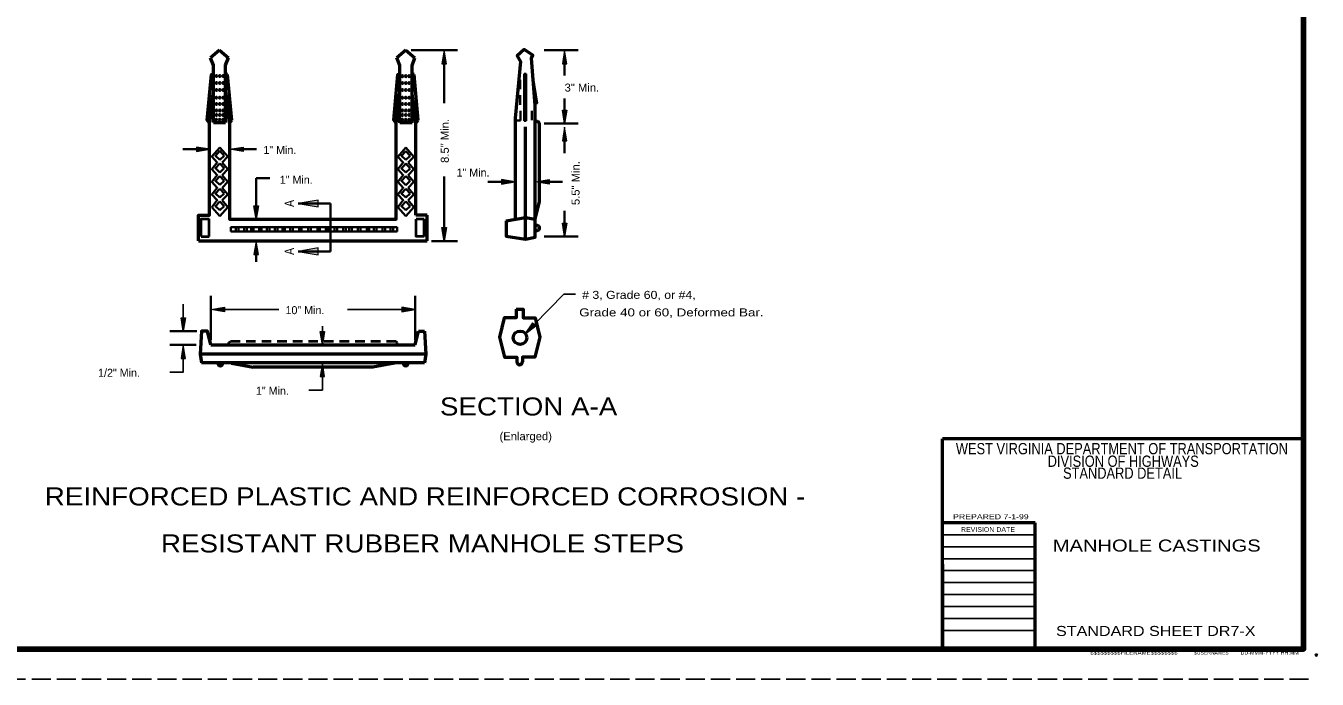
# Model space of a CAD drawing. Extents: x 37.2 to 72.6, y 36.2 to 58.2.
# Drawn here: x 51.13 to 72.59, y 36.21 to 47.06 of the extents above; entities that cross this region are included whole.
import ezdxf
from ezdxf.enums import TextEntityAlignment as Align

# ---------------------------------------------------------------- set-up
doc = ezdxf.new("R2010")
doc.units = 0
doc.header["$LTSCALE"] = 0.053
doc.header["$PDMODE"] = 32
doc.header["$PDSIZE"] = 0.0265
doc.linetypes.add('LONG_DASHED', pattern=[7.5, 6, -1.5])
doc.linetypes.add('MEDIUM_DASHED', pattern=[4.5, 3, -1.5])
for name, color, linetype, lineweight in [('1', 7, 'Continuous', 35), ('2', 7, 'Continuous', 13), ('3', 7, 'MEDIUM_DASHED', 40), ('4', 7, 'Continuous', 13)]:
    doc.layers.add(name, color=color, linetype=linetype, lineweight=lineweight)

msp = doc.modelspace()

# ---------------------------------------------------------------- hatches: boundary and pattern name
at = {"layer": '1'}
for points in [[(58.04542, 46.4305), (58.12042, 46.4305), (58.08292, 46.6555), (58.08292, 46.6555)], [(60.04825, 46.4325), (60.12325, 46.4325), (60.08575, 46.6575), (60.08575, 46.6575)], [(60.04825, 45.66217), (60.12325, 45.66217), (60.08575, 45.43717), (60.08575, 45.43717)], [(60.04825, 45.15242), (60.12325, 45.15242), (60.08575, 45.37742), (60.08575, 45.37742)], [(60.04825, 45.15242), (60.12325, 45.15242), (60.08575, 45.37742), (60.08575, 45.37742)], [(53.96683, 45.04842), (53.96683, 44.97342), (54.19183, 45.01092), (54.19183, 45.01092)], [(54.74258, 45.04842), (54.74258, 44.97342), (54.51758, 45.01092), (54.51758, 45.01092)], [(59.03383, 44.50842), (59.03383, 44.43342), (59.25883, 44.47092), (59.25883, 44.47092)], [(59.82758, 44.50842), (59.82758, 44.43342), (59.60258, 44.47092), (59.60258, 44.47092)], [(54.92175, 44.07258), (54.99675, 44.07258), (54.95917, 43.84758), (54.95917, 43.84758)], [(60.04825, 43.78575), (60.12325, 43.78575), (60.08575, 43.56075), (60.08575, 43.56075)], [(58.04542, 43.7125), (58.12042, 43.7125), (58.08292, 43.4875), (58.08292, 43.4875)], [(54.92175, 43.26242), (54.99675, 43.26242), (54.95917, 43.48742), (54.95917, 43.48742)], [(54.43208, 42.388), (54.43208, 42.313), (54.20708, 42.3505), (54.20708, 42.3505)], [(57.37758, 42.388), (57.37758, 42.313), (57.60258, 42.3505), (57.60258, 42.3505)], [(53.71125, 42.21217), (53.78625, 42.21217), (53.74875, 41.98733), (53.74875, 41.98733)], [(56.02183, 41.98567), (56.09683, 41.98567), (56.05933, 41.76067), (56.05933, 41.76067)], [(53.71125, 41.53567), (53.78625, 41.53567), (53.74875, 41.76067), (53.74875, 41.76067)], [(56.02183, 41.23617), (56.09683, 41.23617), (56.05933, 41.46117), (56.05933, 41.46117)]]:
    msp.add_hatch(color=256, dxfattribs=at).paths.add_polyline_path(points)
at = {"layer": '2'}
for points in [[(55.9925, 44.05533), (55.9925, 44.16792), (55.655, 44.11158), (55.655, 44.11158)], [(55.9925, 43.25917), (55.9925, 43.37167), (55.655, 43.31542), (55.655, 43.31542)], [(59.60758, 42.077), (59.55417, 42.1295), (59.42325, 41.94275), (59.42325, 41.94275)]]:
    msp.add_hatch(color=256, dxfattribs=at).paths.add_polyline_path(points)

# ---------------------------------------------------------------- linework, layer by layer
at = {"layer": '1', "lineweight": 53}
for p, q in [((54.35058, 46.65825), (54.20142, 46.529)), ((54.35058, 46.65825), (54.49967, 46.529)), ((57.44892, 46.65742), (57.29992, 46.52817)), ((57.44892, 46.65742), (57.598, 46.52817)), ((54.45133, 46.4055), (54.49967, 46.529)), ((54.45133, 45.45342), (54.45133, 46.4055)), ((57.54967, 46.40467), (57.598, 46.52817)), ((57.54967, 45.4525), (57.54967, 46.40467)), ((54.48583, 46.25375), (54.4555, 46.26383)), ((54.55342, 45.49292), (54.48583, 46.25375)), ((57.58417, 46.25292), (57.55383, 46.263)), ((57.65183, 45.492), (57.58417, 46.25292)), ((54.18633, 45.44425), (54.24558, 45.935)), ((54.51475, 45.44425), (54.4555, 45.935)), ((57.28467, 45.44342), (57.34408, 45.93417)), ((57.61325, 45.44342), (57.55383, 45.93417)), ((54.51475, 45.44425), (54.55342, 45.49292)), ((57.61325, 45.44342), (57.65183, 45.492)), ((54.24975, 45.45342), (54.45133, 45.45342)), ((57.54967, 45.4525), (57.34825, 45.4525)), ((57.61325, 43.91658), (57.61325, 45.44342)), ((59.43558, 43.51775), (59.43558, 45.38567)), ((57.79958, 43.91658), (57.61325, 43.91658)), ((57.79958, 43.48958), (57.79958, 43.91658)), ((54, 43.49042), (57.79958, 43.49042)), ((57.60258, 41.76367), (57.65917, 41.99033)), ((57.65917, 41.99033), (57.75717, 41.99033)), ((57.75717, 41.99033), (57.78058, 41.60992)), ((54.207, 41.76367), (57.60258, 41.76367)), ((57.78058, 41.60992), (54.02892, 41.60992)), ((57.75583, 41.46208), (54.05383, 41.46208)), ((54.55075, 41.45908), (54.91092, 41.39333)), ((57.25883, 41.45908), (56.89867, 41.39333)), ((57.78058, 41.60992), (57.75583, 41.46208)), ((56.89867, 41.39333), (54.91092, 41.39333)), ((72.36417, 40.20017), (66.36417, 40.20017)), ((66.36417, 36.71033), (66.36417, 40.20017)), ((72.36417, 36.71033), (72.36417, 39.20933)), ((67.90208, 38.80933), (66.36417, 38.80933)), ((67.90208, 36.71033), (67.90208, 38.80933)), ((66.36417, 38.12033), (66.36417, 36.71033)), ((72.36417, 36.71033), (66.36417, 36.71033))]:
    msp.add_line(p, q, dxfattribs=at)
at = {"layer": '1'}
for p, q in [((57.53583, 46.6555), (58.30792, 46.6555)), ((59.74425, 46.6575), (60.31075, 46.6575)), ((58.08292, 46.4305), (58.08292, 45.77508)), ((60.08575, 46.4325), (60.08575, 46.23792)), ((59.4135, 46.26492), (59.44533, 46.26492)), ((59.44533, 45.48483), (59.44533, 46.26492)), ((60.08575, 45.66217), (60.08575, 45.85667)), ((59.74425, 45.43717), (60.31075, 45.43717)), ((60.08575, 44.94742), (60.08575, 45.14192)), ((53.96683, 45.01092), (53.74183, 45.01092)), ((54.35383, 45.03908), (54.48675, 44.88858)), ((54.35383, 44.98317), (54.42625, 44.904)), ((54.42625, 44.904), (54.35383, 44.8365)), ((54.48675, 44.88858), (54.39592, 44.79208)), ((54.74258, 45.01092), (54.96758, 45.01092)), ((57.44558, 45.03825), (57.31267, 44.88775)), ((57.44558, 45.03825), (57.5785, 44.88775)), ((57.44558, 44.98217), (57.518, 44.90317)), ((57.518, 44.90317), (57.44558, 44.8355)), ((57.5785, 44.88775), (57.48783, 44.79117)), ((54.35383, 44.77375), (54.42625, 44.69458)), ((54.42625, 44.69458), (54.35383, 44.62708)), ((54.39592, 44.79208), (54.48675, 44.67917)), ((54.48675, 44.67917), (54.39592, 44.58275)), ((57.44558, 44.77283), (57.518, 44.69375)), ((57.518, 44.69375), (57.44558, 44.62625)), ((57.48783, 44.79117), (57.5785, 44.67833)), ((57.5785, 44.67833), (57.48783, 44.58175)), ((54.35383, 44.56442), (54.42625, 44.48525)), ((54.42625, 44.48525), (54.35383, 44.41775)), ((54.39592, 44.58275), (54.48675, 44.46983)), ((54.48675, 44.46983), (54.39592, 44.37333)), ((54.95925, 44.07258), (54.95925, 44.52867)), ((55.18425, 44.52867), (54.95925, 44.52867)), ((57.44558, 44.56358), (57.518, 44.48442)), ((57.518, 44.48442), (57.44558, 44.41692)), ((57.48783, 44.58175), (57.5785, 44.469)), ((57.5785, 44.469), (57.48783, 44.3725)), ((58.08292, 43.7125), (58.08292, 44.56092)), ((59.03383, 44.47092), (58.80883, 44.47092)), ((59.82758, 44.47092), (60.05258, 44.47092)), ((54.35383, 44.355), (54.42625, 44.27583)), ((54.42625, 44.27583), (54.35383, 44.20833)), ((54.39592, 44.37333), (54.48675, 44.26042)), ((54.48675, 44.26042), (54.39592, 44.164)), ((57.44558, 44.35417), (57.518, 44.275)), ((57.518, 44.275), (57.44558, 44.2075)), ((57.48783, 44.3725), (57.5785, 44.25958)), ((57.5785, 44.25958), (57.48783, 44.16317)), ((54.35383, 43.9005), (54.22092, 44.05108)), ((54.35383, 44.14567), (54.42625, 44.06658)), ((54.42625, 44.06658), (54.35383, 43.999)), ((54.35383, 43.9005), (54.48675, 44.05108)), ((54.39592, 44.164), (54.48675, 44.05108)), ((57.44558, 43.89967), (57.31267, 44.05025)), ((57.44558, 44.14483), (57.518, 44.06567)), ((57.518, 44.06567), (57.44558, 43.99817)), ((57.44558, 43.89967), (57.5785, 44.05025)), ((57.48783, 44.16317), (57.5785, 44.05025)), ((60.08575, 43.99075), (60.08575, 43.79625)), ((57.30033, 43.64733), (54.541, 43.64733)), ((54.62167, 43.71608), (54.62167, 43.64733)), ((54.66417, 43.71608), (54.66417, 43.64733)), ((54.76033, 43.71608), (54.76033, 43.64733)), ((54.80267, 43.71608), (54.80267, 43.64733)), ((54.87467, 43.71608), (54.87467, 43.64733)), ((54.91708, 43.71608), (54.91708, 43.64733)), ((55.00708, 43.71608), (55.00708, 43.64733)), ((55.04958, 43.71608), (55.04958, 43.64733)), ((55.13675, 43.71608), (55.13675, 43.64733)), ((55.17925, 43.71608), (55.17925, 43.64733)), ((55.27183, 43.71608), (55.27183, 43.64733)), ((55.31433, 43.71608), (55.31433, 43.64733)), ((55.39533, 43.71608), (55.39533, 43.64733)), ((55.43783, 43.71608), (55.43783, 43.64733)), ((55.525, 43.71608), (55.525, 43.64733)), ((55.5675, 43.71608), (55.5675, 43.64733)), ((55.67267, 43.71608), (55.67267, 43.64733)), ((55.71517, 43.71608), (55.71517, 43.64733)), ((55.82308, 43.71608), (55.82308, 43.64733)), ((55.86558, 43.71608), (55.86558, 43.64733)), ((55.97717, 43.71608), (55.97717, 43.64733)), ((56.01967, 43.71608), (56.01967, 43.64733)), ((56.11592, 43.71608), (56.11592, 43.64733)), ((56.15833, 43.71608), (56.15833, 43.64733)), ((56.26367, 43.71608), (56.26367, 43.64733)), ((56.30617, 43.71608), (56.30617, 43.64733)), ((56.40508, 43.71608), (56.40508, 43.64733)), ((56.4475, 43.71608), (56.4475, 43.64733)), ((56.50767, 43.71608), (56.50767, 43.64733)), ((56.55017, 43.71608), (56.55017, 43.64733)), ((56.64917, 43.71608), (56.64917, 43.64733)), ((56.69167, 43.71608), (56.69167, 43.64733)), ((56.79683, 43.71608), (56.79683, 43.64733)), ((56.83933, 43.71608), (56.83933, 43.64733)), ((56.91758, 43.71608), (56.91758, 43.64733)), ((56.96008, 43.71608), (56.96008, 43.64733)), ((57.05892, 43.71608), (57.05892, 43.64733)), ((57.10142, 43.71608), (57.10142, 43.64733)), ((57.19142, 43.71608), (57.19142, 43.64733)), ((57.23383, 43.71608), (57.23383, 43.64733)), ((57.30033, 43.64733), (57.30033, 43.71608)), ((59.74425, 43.5605), (60.31075, 43.5605)), ((57.87392, 43.4875), (58.30792, 43.4875)), ((54.95925, 43.26242), (54.95925, 43.14033)), ((54.20708, 41.84175), (54.20708, 42.5755)), ((57.60258, 41.84175), (57.60258, 42.5755)), ((53.97575, 41.98733), (53.52375, 41.98733)), ((53.96183, 41.76067), (53.52375, 41.76067))]:
    msp.add_line(p, q, dxfattribs=at)
at = {"layer": '1', "lineweight": 13}
for p, q in [((54.19183, 44.7855), (54.19183, 45.23592)), ((54.51758, 44.7795), (54.51758, 45.23592)), ((59.25883, 44.37092), (59.25883, 44.69592)), ((59.60258, 44.37092), (59.60258, 44.69592)), ((54.81383, 43.84758), (55.18425, 43.84758)), ((54.81383, 43.48742), (55.18425, 43.48742)), ((56.01883, 41.76067), (56.28433, 41.76067)), ((56.01883, 41.46117), (56.28433, 41.46117))]:
    msp.add_line(p, q, dxfattribs=at)
at = {"layer": '1', "lineweight": 40}
for p, q in [((54.18083, 43.56425), (54.18083, 43.85367)), ((57.75125, 43.85283), (57.61875, 43.85283)), ((57.75125, 43.56342), (57.75125, 43.85283)), ((54.04833, 43.56425), (54.18083, 43.56425))]:
    msp.add_line(p, q, dxfattribs=at)
at = {"layer": '1', "lineweight": 25}
for p, q in [((53.74875, 42.21233), (53.74875, 42.43733)), ((54.43208, 42.3505), (55.33475, 42.3505)), ((57.37758, 42.3505), (56.47492, 42.3505)), ((56.05933, 41.98567), (56.05933, 42.07283)), ((67.90208, 38.60933), (66.36417, 38.60933)), ((67.90208, 38.41033), (66.36417, 38.41033)), ((67.90208, 38.21133), (66.36417, 38.21133)), ((67.90208, 38.01233), (66.36417, 38.01233)), ((67.90208, 37.81333), (66.36417, 37.81333)), ((67.90208, 37.61433), (66.36417, 37.61433)), ((67.90208, 37.41533), (66.36417, 37.41533)), ((67.90208, 37.21633), (66.36417, 37.21633)), ((67.90208, 37.01733), (66.36417, 37.01733))]:
    msp.add_line(p, q, dxfattribs=at)
at = {"layer": '1', "linetype": 'LONG_DASHED', "lineweight": 25}
msp.add_line((72.4475, 36.21033), (37.2475, 36.21033), dxfattribs=at)
at = {"layer": '1', "lineweight": 158}
msp.add_lwpolyline([(72.36417, 57.71033), (72.36417, 36.71033), (39.86417, 36.71033)], dxfattribs=at)
at = {"layer": '1', "lineweight": 13}
for points in [[(58.04542, 46.4305), (58.12042, 46.4305), (58.08292, 46.6555), (58.08292, 46.6555)], [(60.04825, 46.4325), (60.12325, 46.4325), (60.08575, 46.6575), (60.08575, 46.6575)], [(60.04825, 45.66217), (60.12325, 45.66217), (60.08575, 45.43717), (60.08575, 45.43717)], [(60.04825, 45.15242), (60.12325, 45.15242), (60.08575, 45.37742), (60.08575, 45.37742)], [(60.04825, 45.15242), (60.12325, 45.15242), (60.08575, 45.37742), (60.08575, 45.37742)], [(53.96683, 45.04842), (53.96683, 44.97342), (54.19183, 45.01092), (54.19183, 45.01092)], [(54.74258, 45.04842), (54.74258, 44.97342), (54.51758, 45.01092), (54.51758, 45.01092)], [(59.03383, 44.50842), (59.03383, 44.43342), (59.25883, 44.47092), (59.25883, 44.47092)], [(59.82758, 44.50842), (59.82758, 44.43342), (59.60258, 44.47092), (59.60258, 44.47092)], [(54.92175, 44.07258), (54.99675, 44.07258), (54.95917, 43.84758), (54.95917, 43.84758)], [(60.04825, 43.78575), (60.12325, 43.78575), (60.08575, 43.56075), (60.08575, 43.56075)], [(58.04542, 43.7125), (58.12042, 43.7125), (58.08292, 43.4875), (58.08292, 43.4875)], [(54.92175, 43.26242), (54.99675, 43.26242), (54.95917, 43.48742), (54.95917, 43.48742)], [(54.43208, 42.388), (54.43208, 42.313), (54.20708, 42.3505), (54.20708, 42.3505)], [(57.37758, 42.388), (57.37758, 42.313), (57.60258, 42.3505), (57.60258, 42.3505)], [(53.71125, 42.21217), (53.78625, 42.21217), (53.74875, 41.98733), (53.74875, 41.98733)], [(56.02183, 41.98567), (56.09683, 41.98567), (56.05933, 41.76067), (56.05933, 41.76067)], [(53.71125, 41.53567), (53.78625, 41.53567), (53.74875, 41.76067), (53.74875, 41.76067)], [(56.02183, 41.23617), (56.09683, 41.23617), (56.05933, 41.46117), (56.05933, 41.46117)]]:
    msp.add_lwpolyline(points, close=True, dxfattribs=at)
at = {"layer": '1', "lineweight": 53}
for points in [[(59.11258, 43.82442), (59.11258, 43.56733), (59.43558, 43.51775), (59.5985, 43.55117), (59.5985, 45.73575), (59.53367, 46.52192), (59.55575, 46.57658), (59.4135, 46.66967), (59.29892, 46.56542), (59.35283, 46.46733), (59.26583, 45.52833), (59.26583, 43.84567)], [(54.24975, 45.45342), (54.24975, 46.4055), (54.20142, 46.529)], [(57.34825, 45.4525), (57.34825, 46.40467), (57.29992, 46.52817)], [(54, 43.49042), (54, 43.91742), (54.18633, 43.91742), (54.18633, 45.44425), (54.14767, 45.49292), (54.21533, 46.25375), (54.24558, 46.26383)], [(57.28467, 45.44342), (57.246, 45.492), (57.31367, 46.25292), (57.34408, 46.263)], [(54.51475, 45.44425), (54.51475, 43.84758), (57.28508, 43.84758), (57.28467, 45.44342)], [(59.11258, 43.82442), (59.43558, 43.879), (59.5985, 43.85167), (59.67033, 44.14108), (59.67033, 45.42408)], [(59.27792, 42.35592), (59.27792, 42.21275), (59.08158, 42.21275), (59.00392, 41.88783), (59.08533, 41.55825), (59.29092, 41.55825), (59.29092, 41.478)], [(59.27792, 42.35592), (59.3985, 42.35592), (59.3985, 42.21275), (59.59475, 42.21275), (59.67242, 41.88783), (59.591, 41.55825), (59.38542, 41.55825), (59.38542, 41.478)], [(54.207, 41.76367), (54.15042, 41.99033), (54.05242, 41.99033), (54.02892, 41.60992), (54.05383, 41.46208)]]:
    msp.add_lwpolyline(points, dxfattribs=at)
at = {"layer": '1'}
for points in [[(59.44533, 45.48483), (59.4135, 45.48483), (59.4135, 46.26492)], [(59.596, 45.76592), (59.6275, 45.77525), (59.55825, 46.22408)], [(54.35383, 45.03908), (54.22092, 44.88858), (54.31175, 44.79208), (54.22092, 44.67917), (54.31175, 44.58275), (54.22092, 44.46983), (54.31175, 44.37333), (54.22092, 44.26042), (54.31175, 44.164), (54.22092, 44.05108)], [(54.35383, 44.98317), (54.28142, 44.904), (54.35383, 44.8365)], [(57.31267, 44.88775), (57.4035, 44.79117), (57.31267, 44.67833), (57.4035, 44.58175), (57.31267, 44.469), (57.4035, 44.3725), (57.31267, 44.25958), (57.4035, 44.16317), (57.31267, 44.05025)], [(57.44558, 44.98217), (57.37325, 44.90317), (57.44558, 44.8355)], [(54.35383, 44.77375), (54.28142, 44.69458), (54.35383, 44.62708)], [(57.44558, 44.77283), (57.37325, 44.69375), (57.44558, 44.62625)], [(54.35383, 44.56442), (54.28142, 44.48525), (54.35383, 44.41775)], [(57.44558, 44.56358), (57.37325, 44.48442), (57.44558, 44.41692)], [(54.35383, 44.355), (54.28142, 44.27583), (54.35383, 44.20833)], [(57.44558, 44.35417), (57.37325, 44.275), (57.44558, 44.2075)], [(54.35383, 44.14567), (54.28142, 44.06658), (54.35383, 43.999)], [(57.44558, 44.14483), (57.37325, 44.06567), (57.44558, 43.99817)], [(57.30033, 43.71608), (54.541, 43.71608), (54.541, 43.64733)]]:
    msp.add_lwpolyline(points, dxfattribs=at)
at = {"layer": '1', "lineweight": 40}
for points in [[(54.04833, 43.56425), (54.04833, 43.85367), (54.18083, 43.85367)], [(57.75125, 43.56342), (57.61875, 43.56342), (57.61875, 43.85283)]]:
    msp.add_lwpolyline(points, dxfattribs=at)
at = {"layer": '1', "lineweight": 25}
for points in [[(53.74875, 41.53567), (53.74875, 41.31067), (53.52375, 41.31067)], [(56.05933, 41.23617), (56.05933, 41.01117), (55.83433, 41.01117)]]:
    msp.add_lwpolyline(points, dxfattribs=at)
at = {"layer": '1'}
for centre in [(54.29925, 46.22719), (54.35446, 46.22719), (54.40977, 46.22719), (57.38967, 46.22635), (57.44498, 46.22635), (57.50029, 46.22635), (54.29925, 46.11146), (54.29925, 45.99667), (54.35446, 46.11146), (54.35446, 45.99667), (54.40977, 46.11146), (54.40977, 45.99667), (57.38967, 46.11052), (57.38967, 45.99573), (57.44498, 46.11052), (57.44498, 45.99573), (57.50029, 46.11052), (57.50029, 45.99573), (54.29925, 45.86833), (54.29925, 45.76406), (54.35446, 45.86833), (54.35446, 45.76406), (54.40977, 45.86833), (54.40977, 45.76406), (57.38967, 45.8674), (57.38967, 45.76323), (57.44498, 45.8674), (57.44498, 45.76323), (57.50029, 45.8674), (57.50029, 45.76323), (54.29925, 45.6551), (54.29925, 45.58083), (54.29925, 45.5026), (54.35446, 45.6551), (54.35446, 45.58083), (54.35446, 45.5026), (54.40977, 45.6551), (54.40977, 45.58083), (54.40977, 45.5026), (57.38967, 45.65417), (57.38967, 45.5799), (57.38967, 45.50177), (57.44498, 45.65417), (57.44498, 45.5799), (57.44498, 45.50177), (57.50029, 45.65417), (57.50029, 45.5799), (57.50029, 45.50177)]:
    msp.add_circle(centre, 0.01508, dxfattribs=at)
at = {"layer": '1', "lineweight": 53}
msp.add_circle((59.34519, 41.88063), 0.1121, dxfattribs=at)
for centre, radius, start, end in [((59.61071, 45.41583), 0.0601, 7.89249, 101.75049), ((59.6281, 43.70417), 0.04086, 223.56389, 136.43611), ((54.36498, 41.45167), 0.03841, 170.45315, 8.01963), ((57.44456, 41.45167), 0.03841, 171.98037, 9.54685), ((59.33821, 41.48073), 0.04729, 183.32224, 356.67776)]:
    msp.add_arc(centre, radius, start, end, dxfattribs=at)
at = {"layer": '1'}
for p in [(72.36417, 36.71033), (72.57717, 36.61033)]:
    msp.add_point(p, dxfattribs=at)
at = {"layer": '2', "lineweight": 35}
for p, q in [((55.655, 44.11167), (56.19742, 44.11167)), ((56.19742, 44.11167), (56.19742, 43.31542)), ((55.655, 43.31542), (56.19742, 43.31542))]:
    msp.add_line(p, q, dxfattribs=at)
at = {"layer": '2'}
for points in [[(55.9925, 44.05533), (55.9925, 44.16792), (55.655, 44.11158), (55.655, 44.11158)], [(55.9925, 43.25917), (55.9925, 43.37167), (55.655, 43.31542), (55.655, 43.31542)], [(59.60758, 42.077), (59.55417, 42.1295), (59.42325, 41.94275), (59.42325, 41.94275)]]:
    msp.add_lwpolyline(points, close=True, dxfattribs=at)
at = {"layer": '2', "lineweight": 25}
msp.add_lwpolyline([(59.58083, 42.10325), (60.07333, 42.6045), (60.26383, 42.6045)], dxfattribs=at)
at = {"layer": '3', "lineweight": 35}
msp.add_line((59.54183, 45.49192), (59.54183, 45.73875), dxfattribs=at)
at = {"layer": '3'}
for p, q in [((57.28225, 41.81833), (54.52725, 41.81833)), ((57.3045, 41.80317), (57.28225, 41.81833)), ((57.3045, 41.76067), (57.3045, 41.80317))]:
    msp.add_line(p, q, dxfattribs=at)
at = {"layer": '3', "lineweight": 35}
msp.add_lwpolyline([(59.26583, 45.48983), (59.35142, 45.48983), (59.34375, 46.36967)], dxfattribs=at)
at = {"layer": '3'}
msp.add_lwpolyline([(54.50517, 41.76067), (54.50517, 41.80317), (54.52725, 41.81833)], dxfattribs=at)
at = {"layer": '4'}
for p, q in [((57.45767, 46.6555), (57.45783, 46.6555)), ((58.08292, 46.6555), (58.083, 46.6555)), ((59.38592, 46.6575), (59.386, 46.6575)), ((60.08575, 46.6575), (60.08583, 46.6575)), ((54.51758, 45.01092), (54.51767, 45.01092)), ((54.19183, 44.70742), (54.192, 44.70742)), ((54.51758, 44.70133), (54.51767, 44.70133)), ((59.60258, 44.47092), (59.60267, 44.47092)), ((59.25883, 44.29283), (59.25892, 44.29283)), ((59.60258, 44.29283), (59.60267, 44.29283)), ((54.73575, 43.84758), (54.73583, 43.84758)), ((54.95925, 43.84758), (54.95933, 43.84758)), ((54.73575, 43.48742), (54.73583, 43.48742)), ((57.79583, 43.4875), (57.79592, 43.4875)), ((57.60258, 42.3505), (57.60267, 42.3505)), ((54.05383, 41.98733), (54.05392, 41.98733)), ((53.74875, 41.76067), (53.74883, 41.76067)), ((54.04, 41.76067), (54.04008, 41.76067)), ((54.20708, 41.76367), (54.20717, 41.76367)), ((55.94075, 41.76067), (55.94083, 41.76067)), ((57.60258, 41.76367), (57.60267, 41.76367)), ((55.94075, 41.46117), (55.94083, 41.46117)), ((56.05933, 41.46117), (56.0595, 41.46117))]:
    msp.add_line(p, q, dxfattribs=at)
at = {"layer": '4', "lineweight": 35}
msp.add_line((59.66617, 45.43717), (59.66625, 45.43717), dxfattribs=at)

# ---------------------------------------------------------------- texts
at = {"layer": '1'}
for s, height, width, p in [('3" Min.', 0.133, 1.05, (60.08458, 45.96917)), ('REVISION DATE', 0.079, 1.1, (66.67125, 38.65667)), ('$$$$$$$$$FILENAME$$$$$$$$', 0.06, 1.25, (68.81992, 36.61858)), ('$USERNAME$', 0.06, 1.05, (70.544, 36.61858)), ('DD-MMM-YYYY HH:MM', 0.06, 1.1, (71.31758, 36.61858))]:
    msp.add_text(s, height=height, dxfattribs=dict(at, width=width)).set_placement(p)
at = {"layer": '1', "width": 1.05}
for s, p in [('8.5" Min.', (58.161, 44.78425)), ('5.5" Min.', (60.33433, 44.08442))]:
    msp.add_text(s, height=0.133, rotation=90, dxfattribs=at).set_placement(p)
at = {"layer": '1'}
for s, p in [('1" Min.', (55.08008, 44.93283)), ('1" Min.', (58.2895, 44.55658)), ('1" Min.', (55.35225, 44.43775)), ('10" Min.', (55.44717, 42.27242)), ('1/2" Min.', (52.33242, 41.2325)), ('1" Min.', (54.95542, 40.933))]:
    msp.add_text(s, height=0.133, dxfattribs=at).set_placement(p)
for s, height, width, p in [('WEST VIRGINIA DEPARTMENT OF TRANSPORTATION', 0.1875, 0.85, (69.34592, 39.94525)), ('DIVISION OF HIGHWAYS', 0.1875, 0.85, (69.36779, 39.73633)), ('STANDARD DETAIL', 0.1875, 0.85, (69.3565, 39.53817)), (' PREPARED 7-1-99', 0.08333, 1.3, (67.14829, 38.86617)), ('    MANHOLE CASTINGS    ', 0.2, 1.25, (69.9245, 38.32967)), ('STANDARD SHEET DR7-X     ', 0.1667, 1.2, (70.09433, 36.92742))]:
    msp.add_text(s, height=height, dxfattribs=dict(at, width=width)).set_placement(p, align=Align.CENTER)
at = {"layer": '2', "width": 0.85}
for p in [(55.59008, 44.05217), (55.59008, 43.25575)]:
    msp.add_text('A', height=0.1562, rotation=90, dxfattribs=at).set_placement(p)
at = {"layer": '2'}
for s, height, width, p in [('# 3, Grade 60, or #4,', 0.133, 1.15, (60.37633, 42.52625)), ('Grade 40 or 60, Deformed Bar.', 0.133, 1.25, (60.32725, 42.23525)), ('SECTION A-A', 0.3, 1.15, (58.01342, 40.58958)), ('(Enlarged)', 0.133, 1.05, (59.003, 40.17892)), ('REINFORCED PLASTIC AND REINFORCED CORROSION -', 0.3, 1.15, (51.44783, 39.09525)), ('RESISTANT RUBBER MANHOLE STEPS', 0.3, 1.15, (53.37758, 38.31442))]:
    msp.add_text(s, height=height, dxfattribs=dict(at, width=width)).set_placement(p)

doc.saveas('drawing.dxf')
